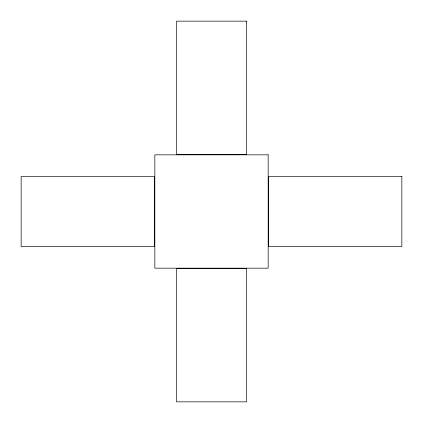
<?xml version="1.0" encoding="UTF-8"?>
<svg xmlns="http://www.w3.org/2000/svg" width="423" height="423" viewBox="0 0 423 423"><rect width="100%" height="100%" fill="white"/><g stroke="black" fill="none" stroke-linecap="round" stroke-linejoin="round"><path stroke-width="0.63" d="M246.503 21.15L176.497 21.15L176.497 154.495L246.503 154.495L246.503 21.15M268.171 154.829L154.829 154.829L154.829 268.171L268.171 268.171L268.171 154.829M154.495 176.497L21.15 176.497L21.15 246.503L154.495 246.503L154.495 176.497M401.85 176.497L268.505 176.497L268.505 246.503L401.85 246.503L401.85 176.497M246.503 268.505L176.497 268.505L176.497 401.85L246.503 401.85L246.503 268.505"/></g></svg>
